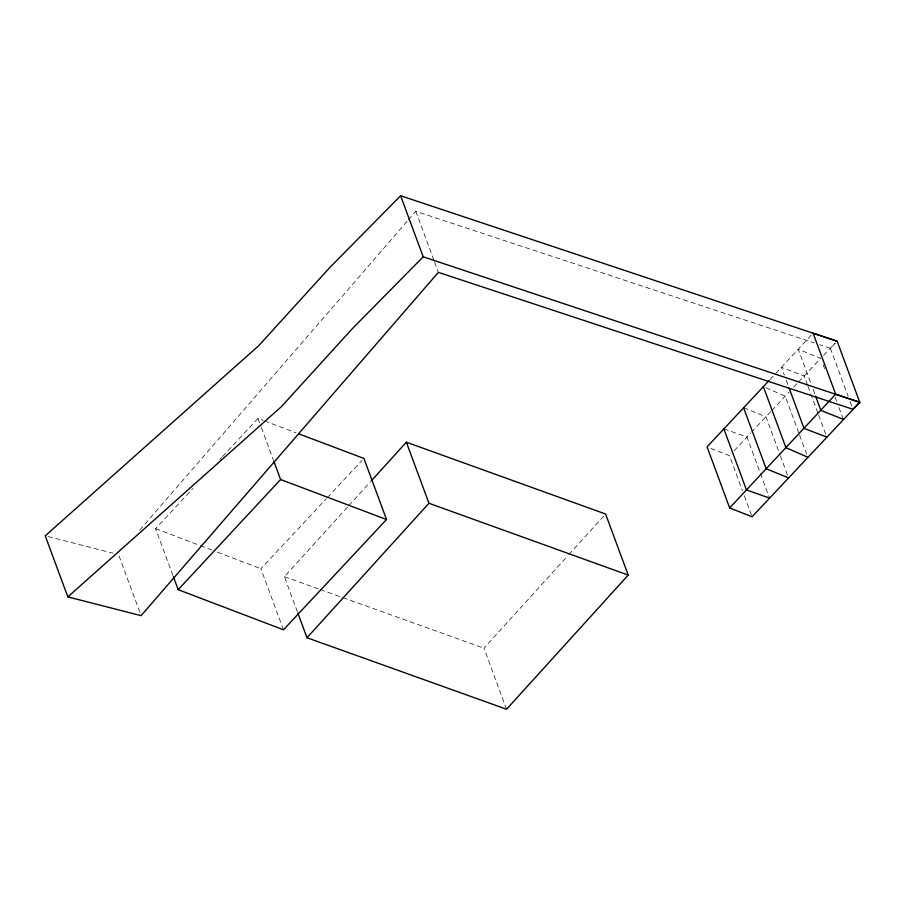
<?xml version="1.0" encoding="UTF-8"?>
<svg xmlns="http://www.w3.org/2000/svg" width="905" height="905" viewBox="0 0 905 905"><rect width="100%" height="100%" fill="white"/><g stroke="black" fill="none" stroke-linecap="round" stroke-linejoin="round"><path stroke-width="0.68" stroke-dasharray="4.53 3.39" d="M139.766 530.07L407.465 220.911M408.393 219.836L415.78 211.306L814.274 342.927M297.372 611.757L284.396 576.677L347.746 506.834M348.685 505.793L370.439 481.811M506.562 709.249L483.971 648.184L567.899 555.625M568.838 554.584L603.726 516.11M811.242 335.189L774.782 374.432M172.9 575.388L155.592 528.611L192.923 488.462M219.711 459.627L221.635 457.568M222.585 456.539L257.993 418.449L263.231 420.418M770.766 411.639L751.693 431.968M771.727 410.61L788.99 392.148M283.48 629.79L260.889 568.725L326.377 498.644M327.35 497.614L362.011 460.509M770.031 379.523L773.832 375.451M734.091 450.781L750.743 432.975M793.73 387.091L797.52 383.053M798.47 382.046L820.733 358.278L798.301 349.33L810.801 383.109M823.629 355.269L835.225 343.233L830.383 348.244L819.647 344.703M47.965 536.541L113.102 553.204M723.864 428.868L746.942 437.025L769.522 498.089M284.396 576.677L318.99 589.076M320.325 589.551L341.615 597.176M342.938 597.651L483.971 648.184M264.543 420.916L295.924 432.771M155.592 528.611L199.032 545.161M200.344 545.658L212.189 550.172M217.46 552.186L260.889 568.725M710.81 448.348L729.498 455.69L742.473 490.77M743.616 407.748L765.958 416.786L779.895 454.468M765.924 387.759L785.189 396.186L799.126 433.857M830.383 348.244L848.155 396.322M850.078 401.515L852.963 409.309M823.131 364.772L824.579 368.674M835.157 397.25L836.593 401.153M838.992 407.646L843.324 419.343M813.199 389.603L815.122 394.806M807.532 385.089L804.16 375.994L781.456 367.317L784.341 375.111M808.007 386.39L818.097 413.664M818.584 414.965L826.751 437.058M786.264 380.315L788.176 385.507M799.613 435.158L807.294 455.95M780.37 455.769L788.549 477.851M744.396 495.963L752.078 516.755M415.78 211.306L434.038 260.685M434.524 261.975L438.359 272.371M257.993 418.449L260.878 426.244M261.364 427.545L273.378 460.023M119.019 555.885L140.162 613.058"/><path stroke-width="1.36" d="M371.378 480.77L406.356 442.206L605.615 514.029L628.206 575.094L506.562 709.249L306.987 637.742L297.858 613.058M306.987 637.742L428.947 503.259L406.356 442.206M835.677 394.229L729.656 507.943L752.078 516.755L859.75 402.295L837.159 341.23L813.097 333.176L835.677 394.229L859.75 402.295L852.963 409.309L438.359 272.371L141.123 615.649L67.841 596.904L45.25 535.839L258.751 345.642L329.737 267.609L400.621 195.751L837.159 341.23M298.548 433.755L363.946 458.439L386.526 519.504L283.48 629.79L178.183 589.675L280.584 479.514L273.853 461.324M769.069 380.53L707.077 446.878L729.656 507.943M859.75 402.295L423.212 256.816L352.328 328.673L281.342 406.707L67.841 596.904M769.522 498.089L746.455 489.933L723.864 428.868M428.947 503.259L628.206 575.094M280.584 479.514L386.526 519.504M826.751 437.058L804.036 428.382L789.137 388.109M843.324 419.343L820.892 410.395L815.597 396.096M788.549 477.851L766.207 468.813L743.616 407.748M807.78 457.24L785.947 447.692L763.356 386.639M400.621 195.751L423.212 256.816M173.375 576.677L178.183 589.675"/></g></svg>
